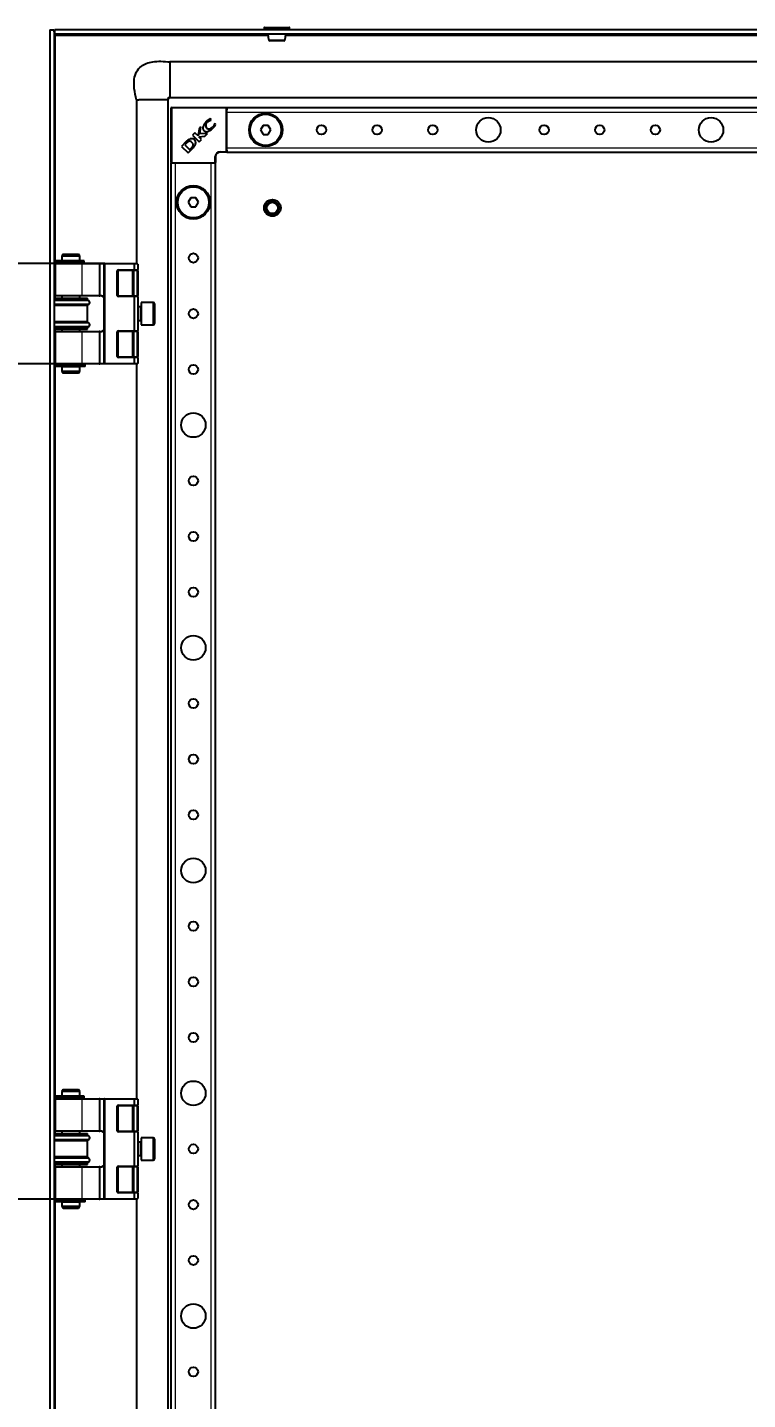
# Model space of a CAD drawing. Header units: millimetres. Extents: x -1284 to 3090, y -1538 to 1219.
# Drawn here: x -929 to -606, y -59 to 557 of the extents above; entities that cross this region are included whole.
import ezdxf

# ---------------------------------------------------------------- set-up
doc = ezdxf.new("R2010")
doc.units = ezdxf.units.MM
doc.layers.add('FORMAT', color=7, linetype='Continuous')
doc.styles.add('SLDTEXTSTYLE0', font='TXT', dxfattribs={"width": 0.75})
doc.dimstyles.new('SLDDIMSTYLE0', dxfattribs={"dimtxt": 20, "dimasz": 10, "dimexe": 0, "dimexo": 0.0625, "dimgap": 5, "dimtad": 2, "dimdec": 1, "dimrnd": 1e-09, "dimzin": 12, "dimdsep": 46, "dimtxsty": 'SLDTEXTSTYLE0', "dimsah": 1, "dimcen": 0.09, "dimadec": 0, "dimazin": 3, "dimtfac": 1, "dimtofl": 0, "dimtmove": 0, "dimatfit": 3, "dimfxl": 0, "dimfrac": 2, "dimtolj": 1, "dimtzin": 12, "dimarcsym": 0})

# ---------------------------------------------------------------- blocks, each defined once
blk = doc.blocks.new('_D_6')
at = {"layer": 'FORMAT'}
for p, q in [((-916.75, 451.28), (-1258.51, 451.28)), ((-1257.51, 451.28), (-1257.51, 31.28)), ((-905.14, 31.28), (-1258.51, 31.28))]:
    blk.add_line(p, q, dxfattribs=at)
for points in [[(-1257.51, 451.28), (-1259.05, 441.28), (-1255.98, 441.28)], [(-1257.51, 31.28), (-1255.98, 41.28), (-1259.05, 41.28)]]:
    blk.add_solid(points, dxfattribs=at)
at = {"layer": 'FORMAT', "insert": (-1283.3, 219.12), "char_height": 20, "attachment_point": 1, "rotation": 90, "style": 'SLDTEXTSTYLE0'}
blk.add_mtext('420', dxfattribs=at)
blk = doc.blocks.new('_D_7')
at = {"layer": 'FORMAT'}
for p, q in [((-894.75, 31.28), (-1258.51, 31.28)), ((-1257.51, -473.72), (-1257.51, 31.28)), ((-894.75, -473.72), (-1258.51, -473.72))]:
    blk.add_line(p, q, dxfattribs=at)
for points in [[(-1257.51, 31.28), (-1259.05, 21.28), (-1255.98, 21.28)], [(-1257.51, -473.72), (-1255.98, -463.72), (-1259.05, -463.72)]]:
    blk.add_solid(points, dxfattribs=at)
at = {"layer": 'FORMAT', "insert": (-1283.3, -243.38), "char_height": 20, "attachment_point": 1, "rotation": 90, "style": 'SLDTEXTSTYLE0'}
blk.add_mtext('505', dxfattribs=at)
blk = doc.blocks.new('_D_10')
at = {"layer": 'FORMAT'}
for p, q in [((-894.75, 451.28), (-1074.44, 451.28)), ((-1073.44, 451.28), (-1073.44, 406.28)), ((-894.75, 406.28), (-1074.44, 406.28)), ((-1073.44, 406.28), (-1073.44, 389.13))]:
    blk.add_line(p, q, dxfattribs=at)
for points in [[(-1073.44, 451.28), (-1074.98, 441.28), (-1071.91, 441.28)], [(-1073.44, 406.28), (-1071.91, 416.28), (-1074.98, 416.28)]]:
    blk.add_solid(points, dxfattribs=at)
at = {"layer": 'FORMAT', "insert": (-1099.23, 389.13), "char_height": 20, "attachment_point": 1, "rotation": 90, "style": 'SLDTEXTSTYLE0'}
blk.add_mtext('45', dxfattribs=at)

msp = doc.modelspace()

# ---------------------------------------------------------------- linework, layer by layer
at = {"color": 7, "linetype": 'Continuous', "lineweight": 25}
for p, q in [((-919.44, 556.28), (-919.44, -998.72)), ((-919.44, 556.28), (-917.44, 556.28)), ((-917.44, 556.28), (-917.44, -998.72)), ((-917.14, 554.28), (-917.14, 556.28)), ((-326.74, 556.28), (-917.14, 556.28)), ((-823.19, 557.03), (-823.19, 556.28)), ((-822.94, 557.28), (-811.94, 557.28)), ((-811.69, 556.28), (-811.69, 557.03)), ((-326.74, 554.28), (-917.14, 554.28)), ((-916.84, 553.68), (-917.04, 554.28)), ((-865.44, 541.78), (-865.44, 526.11)), ((-332.44, 541.78), (-865.44, 541.78)), ((-880.44, 524.78), (-880.44, 451.28)), ((-877.16, 524.78), (-879.46, 524.78)), ((-877.01, 524.78), (-877.16, 524.78)), ((-869.87, 524.78), (-877.01, 524.78)), ((-869.81, 524.78), (-869.87, 524.78)), ((-867.42, 524.78), (-869.81, 524.78)), ((-866.55, 524.78), (-867.42, 524.78)), ((-866.44, 524.78), (-866.44, -967.22)), ((-865.44, 525.78), (-340.56, 525.78)), ((-864.94, 496.58), (-864.94, 520.98)), ((-864.64, 521.28), (-840.24, 521.28)), ((-839.94, 521.28), (-404.94, 521.28)), ((-839.94, 520.98), (-839.94, 521.28)), ((-839.94, 520.98), (-839.94, 520.34)), ((-839.94, 519.28), (-839.94, 520.34)), ((-839.94, 503.28), (-839.94, 519.28)), ((-852.36, 511.82), (-852.85, 508.55)), ((-851.57, 512.61), (-852.36, 511.82)), ((-852.04, 509.52), (-851.57, 512.61)), ((-847, 515.74), (-847.34, 516.43)), ((-847.14, 515.6), (-847, 515.74)), ((-845.19, 514.17), (-845.3, 514.06)), ((-844.94, 513.66), (-845.19, 514.17)), ((-823.59, 513.28), (-824.75, 511.28)), ((-824.75, 511.28), (-823.59, 509.28)), ((-821.28, 513.28), (-823.59, 513.28)), ((-820.13, 511.28), (-821.28, 513.28)), ((-821.28, 509.28), (-820.13, 511.28)), ((-858.3, 505.88), (-860.29, 503.89)), ((-858.05, 505.33), (-858.77, 504.59)), ((-854.24, 509.94), (-855.29, 508.89)), ((-855.29, 508.89), (-852.33, 505.93)), ((-852.85, 508.55), (-854.24, 509.94)), ((-852.51, 508.23), (-849.85, 508.41)), ((-851.27, 506.99), (-852.51, 508.23)), ((-852.33, 505.93), (-851.27, 506.99)), ((-848.57, 509.7), (-852.04, 509.52)), ((-849.85, 508.41), (-848.57, 509.7)), ((-823.59, 509.28), (-821.28, 509.28)), ((-860.29, 503.89), (-857.33, 500.93)), ((-858.77, 504.59), (-856.59, 502.41)), ((-857.33, 500.93), (-855.44, 502.82)), ((-856.59, 502.41), (-855.93, 503.09)), ((-855.44, 502.82), (-855.42, 502.84)), ((-844.94, 499.28), (-844.94, 496.58)), ((-840.24, 501.28), (-842.94, 501.28)), ((-839.94, 502.23), (-839.94, 503.28)), ((-839.94, 502.23), (-839.94, 501.58)), ((-839.94, 501.28), (-839.94, 501.58)), ((-839.94, 501.28), (-404.94, 501.28)), ((-864.94, -938.72), (-864.94, 496.28)), ((-864.64, 496.28), (-864.94, 496.28)), ((-863.99, 496.28), (-864.64, 496.28)), ((-862.94, 496.28), (-863.99, 496.28)), ((-846.94, 496.28), (-862.94, 496.28)), ((-845.89, 496.28), (-846.94, 496.28)), ((-845.24, 496.28), (-845.89, 496.28)), ((-844.94, 496.28), (-845.24, 496.28)), ((-844.94, -938.72), (-844.94, 496.28)), ((-856.09, 480.78), (-857.25, 478.78)), ((-853.78, 480.78), (-856.09, 480.78)), ((-852.63, 478.78), (-853.78, 480.78)), ((-857.25, 478.78), (-856.09, 476.78)), ((-856.09, 476.78), (-853.78, 476.78)), ((-853.78, 476.78), (-852.63, 478.78)), ((-917.09, 452.48), (-917.09, 451.58)), ((-904.1, 452.48), (-917.09, 452.48)), ((-904.1, 451.58), (-917.09, 451.58)), ((-916.94, 451.08), (-916.94, 436.98)), ((-916.74, 451.28), (-905.13, 451.28)), ((-913.36, 455.53), (-913.94, 454.53)), ((-913.94, 454.53), (-913.94, 452.53)), ((-910.47, 454.53), (-913.94, 454.53)), ((-913.94, 452.53), (-910.47, 452.53)), ((-913.94, 451.53), (-913.94, 451.28)), ((-913.94, 451.53), (-910.47, 451.53)), ((-913.44, 452.53), (-913.44, 452.48)), ((-913.44, 451.58), (-913.44, 451.53)), ((-913.36, 455.53), (-910.39, 455.53)), ((-905.94, 454.53), (-910.47, 454.53)), ((-910.47, 452.53), (-905.94, 452.53)), ((-910.47, 451.53), (-905.94, 451.53)), ((-910.39, 455.53), (-906.52, 455.53)), ((-905.94, 454.53), (-906.52, 455.53)), ((-906.44, 452.48), (-906.44, 452.53)), ((-906.44, 451.53), (-906.44, 451.58)), ((-905.94, 452.53), (-905.94, 454.53)), ((-905.94, 451.28), (-905.94, 451.53)), ((-905.13, 451.28), (-897.24, 451.28)), ((-904.02, 452.48), (-904.1, 452.48)), ((-904.02, 451.58), (-904.1, 451.58)), ((-904.02, 451.58), (-904.02, 452.48)), ((-904, 452.48), (-904.02, 452.48)), ((-904, 451.58), (-904.02, 451.58)), ((-904, 451.58), (-904, 452.48)), ((-896.96, 451.28), (-897.24, 451.28)), ((-896.96, 451.28), (-894.74, 451.28)), ((-894.94, 406.48), (-894.94, 451.08)), ((-894.74, 451.28), (-881.52, 451.28)), ((-881.52, 451.28), (-880.14, 451.28)), ((-881.44, 448.58), (-881.44, 451.08)), ((-879.94, 451.08), (-879.94, 448.58)), ((-888.94, 447.98), (-888.94, 436.88)), ((-881.56, 448.28), (-888.64, 448.28)), ((-881.94, 447.98), (-881.94, 436.88)), ((-880.24, 448.28), (-881.56, 448.28)), ((-879.94, 447.98), (-879.94, 448.58)), ((-879.94, 447.98), (-879.94, 436.88)), ((-917.44, 435.78), (-902.44, 435.78)), ((-902.44, 435.18), (-917.44, 435.18)), ((-902.44, 432.38), (-917.44, 432.38)), ((-905.13, 436.78), (-916.74, 436.78)), ((-913.94, 436.78), (-913.94, 435.78)), ((-905.94, 435.78), (-905.94, 436.78)), ((-897.24, 436.78), (-905.13, 436.78)), ((-902.44, 435.18), (-902.44, 435.78)), ((-901.74, 434.5), (-902.44, 435.18)), ((-902.44, 432.38), (-901.74, 433.07)), ((-902.44, 425.18), (-902.44, 432.38)), ((-897.24, 436.78), (-896.96, 436.78)), ((-896.44, 436.78), (-896.96, 436.78)), ((-888.64, 436.58), (-881.56, 436.58)), ((-881.56, 436.58), (-880.24, 436.58)), ((-881.44, 421.28), (-881.44, 436.28)), ((-879.94, 436.28), (-879.94, 436.88)), ((-879.94, 436.28), (-879.94, 421.28)), ((-878.69, 431.78), (-879.94, 431.78)), ((-873.04, 433.78), (-878.44, 433.78)), ((-878.44, 433.78), (-878.44, 423.78)), ((-872.44, 433.18), (-872.44, 424.38)), ((-902.44, 425.18), (-917.44, 425.18)), ((-901.74, 424.5), (-902.44, 425.18)), ((-879.94, 425.78), (-878.69, 425.78)), ((-902.44, 422.38), (-917.44, 422.38)), ((-917.44, 421.78), (-902.44, 421.78)), ((-916.94, 420.58), (-916.94, 406.48)), ((-916.74, 420.78), (-905.13, 420.78)), ((-913.94, 421.78), (-913.94, 420.78)), ((-905.94, 420.78), (-905.94, 421.78)), ((-905.13, 420.78), (-897.24, 420.78)), ((-902.44, 422.38), (-901.74, 423.07)), ((-902.44, 421.78), (-902.44, 422.38)), ((-896.96, 420.78), (-897.24, 420.78)), ((-896.96, 420.78), (-896.44, 420.78)), ((-888.94, 420.68), (-888.94, 409.58)), ((-881.56, 420.98), (-888.64, 420.98)), ((-881.94, 420.68), (-881.94, 409.58)), ((-880.24, 420.98), (-881.56, 420.98)), ((-879.94, 420.68), (-879.94, 421.28)), ((-879.94, 420.68), (-879.94, 409.58)), ((-878.44, 423.78), (-873.04, 423.78)), ((-888.64, 409.28), (-881.56, 409.28)), ((-881.56, 409.28), (-880.24, 409.28)), ((-881.44, 406.48), (-881.44, 408.98)), ((-879.94, 408.98), (-879.94, 409.58)), ((-879.94, 408.98), (-879.94, 406.48)), ((-917.09, 405.98), (-917.09, 405.08)), ((-903.62, 405.98), (-917.09, 405.98)), ((-903.62, 405.08), (-917.09, 405.08)), ((-905.13, 406.28), (-916.74, 406.28)), ((-913.94, 406.28), (-913.94, 406.03)), ((-913.94, 406.03), (-910.47, 406.03)), ((-913.94, 405.03), (-913.94, 403.03)), ((-913.94, 405.03), (-910.47, 405.03)), ((-913.94, 403.03), (-913.36, 402.03)), ((-913.94, 403.03), (-905.94, 403.03)), ((-913.44, 406.03), (-913.44, 405.98)), ((-913.44, 405.08), (-913.44, 405.03)), ((-906.52, 402.03), (-913.36, 402.03)), ((-910.47, 406.03), (-905.94, 406.03)), ((-910.47, 405.03), (-905.94, 405.03)), ((-906.52, 402.03), (-905.94, 403.03)), ((-906.44, 405.98), (-906.44, 406.03)), ((-906.44, 405.03), (-906.44, 405.08)), ((-905.94, 406.03), (-905.94, 406.28)), ((-905.94, 403.03), (-905.94, 405.03)), ((-897.24, 406.28), (-905.13, 406.28)), ((-903.57, 405.98), (-903.62, 405.98)), ((-903.57, 405.08), (-903.62, 405.08)), ((-903.57, 405.08), (-903.57, 405.98)), ((-897.24, 406.28), (-896.96, 406.28)), ((-894.74, 406.28), (-896.96, 406.28)), ((-881.52, 406.28), (-894.74, 406.28)), ((-880.14, 406.28), (-881.52, 406.28)), ((-880.44, 406.28), (-880.44, 76.28)), ((-913.36, 80.53), (-913.94, 79.53)), ((-913.36, 80.53), (-910.39, 80.53)), ((-910.39, 80.53), (-906.52, 80.53)), ((-905.94, 79.53), (-906.52, 80.53)), ((-917.09, 77.48), (-917.09, 76.58)), ((-904.1, 77.48), (-917.09, 77.48)), ((-904.1, 76.58), (-917.09, 76.58)), ((-916.94, 76.08), (-916.94, 61.98)), ((-916.74, 76.28), (-905.13, 76.28)), ((-913.94, 79.53), (-913.94, 77.53)), ((-910.47, 79.53), (-913.94, 79.53)), ((-913.94, 77.53), (-910.47, 77.53)), ((-913.94, 76.53), (-913.94, 76.28)), ((-913.94, 76.53), (-910.47, 76.53)), ((-913.44, 77.53), (-913.44, 77.48)), ((-913.44, 76.58), (-913.44, 76.53)), ((-905.94, 79.53), (-910.47, 79.53)), ((-910.47, 77.53), (-905.94, 77.53)), ((-910.47, 76.53), (-905.94, 76.53)), ((-906.44, 77.48), (-906.44, 77.53)), ((-906.44, 76.53), (-906.44, 76.58)), ((-905.94, 77.53), (-905.94, 79.53)), ((-905.94, 76.28), (-905.94, 76.53)), ((-905.13, 76.28), (-897.24, 76.28)), ((-904.02, 77.48), (-904.1, 77.48)), ((-904.02, 76.58), (-904.1, 76.58)), ((-904.02, 76.58), (-904.02, 77.48)), ((-904, 77.48), (-904.02, 77.48)), ((-904, 76.58), (-904.02, 76.58)), ((-904, 76.58), (-904, 77.48)), ((-896.96, 76.28), (-897.24, 76.28)), ((-896.96, 76.28), (-894.74, 76.28)), ((-894.94, 31.48), (-894.94, 76.08)), ((-894.74, 76.28), (-881.52, 76.28)), ((-881.52, 76.28), (-880.14, 76.28)), ((-881.44, 73.58), (-881.44, 76.08)), ((-879.94, 76.08), (-879.94, 73.58)), ((-888.94, 72.98), (-888.94, 61.88)), ((-881.56, 73.28), (-888.64, 73.28)), ((-881.94, 72.98), (-881.94, 61.88)), ((-880.24, 73.28), (-881.56, 73.28)), ((-879.94, 72.98), (-879.94, 73.58)), ((-879.94, 72.98), (-879.94, 61.88)), ((-905.13, 61.78), (-916.74, 61.78)), ((-913.94, 61.78), (-913.94, 60.78)), ((-905.94, 60.78), (-905.94, 61.78)), ((-897.24, 61.78), (-905.13, 61.78)), ((-897.24, 61.78), (-896.96, 61.78)), ((-896.44, 61.78), (-896.96, 61.78)), ((-879.94, 61.28), (-879.94, 61.88)), ((-917.44, 60.78), (-902.44, 60.78)), ((-902.44, 60.18), (-917.44, 60.18)), ((-902.44, 57.38), (-917.44, 57.38)), ((-902.44, 60.18), (-902.44, 60.78)), ((-901.74, 59.5), (-902.44, 60.18)), ((-902.44, 57.38), (-901.74, 58.07)), ((-902.44, 50.18), (-902.44, 57.38)), ((-888.64, 61.58), (-881.56, 61.58)), ((-881.56, 61.58), (-880.24, 61.58)), ((-881.44, 46.28), (-881.44, 61.28)), ((-879.94, 61.28), (-879.94, 46.28)), ((-878.69, 56.78), (-879.94, 56.78)), ((-873.04, 58.78), (-878.44, 58.78)), ((-878.44, 58.78), (-878.44, 48.78)), ((-872.44, 58.18), (-872.44, 49.38)), ((-902.44, 50.18), (-917.44, 50.18)), ((-901.74, 49.5), (-902.44, 50.18)), ((-879.94, 50.78), (-878.69, 50.78)), ((-902.44, 47.38), (-917.44, 47.38)), ((-917.44, 46.78), (-902.44, 46.78)), ((-916.94, 45.58), (-916.94, 31.48)), ((-916.74, 45.78), (-905.13, 45.78)), ((-913.94, 46.78), (-913.94, 45.78)), ((-905.94, 45.78), (-905.94, 46.78)), ((-905.13, 45.78), (-897.24, 45.78)), ((-902.44, 47.38), (-901.74, 48.07)), ((-902.44, 46.78), (-902.44, 47.38)), ((-896.96, 45.78), (-897.24, 45.78)), ((-896.96, 45.78), (-896.44, 45.78)), ((-888.94, 45.68), (-888.94, 34.58)), ((-881.56, 45.98), (-888.64, 45.98)), ((-881.94, 45.68), (-881.94, 34.58)), ((-880.24, 45.98), (-881.56, 45.98)), ((-879.94, 45.68), (-879.94, 46.28)), ((-879.94, 45.68), (-879.94, 34.58)), ((-878.44, 48.78), (-873.04, 48.78)), ((-917.09, 30.98), (-917.09, 30.08)), ((-903.62, 30.98), (-917.09, 30.98)), ((-905.13, 31.28), (-916.74, 31.28)), ((-913.94, 31.28), (-913.94, 31.03)), ((-913.94, 31.03), (-910.47, 31.03)), ((-913.44, 31.03), (-913.44, 30.98)), ((-910.47, 31.03), (-905.94, 31.03)), ((-906.44, 30.98), (-906.44, 31.03)), ((-905.94, 31.03), (-905.94, 31.28)), ((-897.24, 31.28), (-905.13, 31.28)), ((-903.57, 30.98), (-903.62, 30.98)), ((-903.57, 30.08), (-903.57, 30.98)), ((-897.24, 31.28), (-896.96, 31.28)), ((-894.74, 31.28), (-896.96, 31.28)), ((-881.52, 31.28), (-894.74, 31.28)), ((-888.64, 34.28), (-881.56, 34.28)), ((-881.56, 34.28), (-880.24, 34.28)), ((-880.14, 31.28), (-881.52, 31.28)), ((-881.44, 31.48), (-881.44, 33.98)), ((-880.44, 31.28), (-880.44, -473.72)), ((-879.94, 33.98), (-879.94, 34.58)), ((-879.94, 33.98), (-879.94, 31.48)), ((-903.62, 30.08), (-917.09, 30.08)), ((-913.94, 30.03), (-913.94, 28.03)), ((-913.94, 30.03), (-910.47, 30.03)), ((-913.94, 28.03), (-913.36, 27.03)), ((-913.94, 28.03), (-905.94, 28.03)), ((-913.44, 30.08), (-913.44, 30.03)), ((-906.52, 27.03), (-913.36, 27.03)), ((-910.47, 30.03), (-905.94, 30.03)), ((-906.52, 27.03), (-905.94, 28.03)), ((-906.44, 30.03), (-906.44, 30.08)), ((-905.94, 28.03), (-905.94, 30.03)), ((-903.57, 30.08), (-903.62, 30.08))]:
    msp.add_line(p, q, dxfattribs=at)
at = {"color": 8, "linetype": 'Continuous', "lineweight": 18}
for p, q in [((-811.69, 557.03), (-823.19, 557.03)), ((-916.84, 452.48), (-916.84, 553.68)), ((-916.84, 553.68), (-821.41, 553.68)), ((-813.47, 553.68), (-430.41, 553.68)), ((-864.64, 520.98), (-864.94, 520.98)), ((-864.64, 520.98), (-864.64, 521.28)), ((-864.64, 520.98), (-864.64, 496.58)), ((-840.24, 520.98), (-864.64, 520.98)), ((-840.24, 521.28), (-840.24, 520.98)), ((-840.24, 501.58), (-840.24, 520.98)), ((-839.94, 520.98), (-840.24, 520.98)), ((-839.94, 519.28), (-404.94, 519.28)), ((-845.24, 496.58), (-845.24, 499.28)), ((-844.94, 499.28), (-845.24, 499.28)), ((-842.94, 501.58), (-840.24, 501.58)), ((-842.94, 501.28), (-842.94, 501.58)), ((-840.24, 501.58), (-840.24, 501.28)), ((-839.94, 501.58), (-840.24, 501.58)), ((-839.94, 503.28), (-404.94, 503.28)), ((-864.64, 496.58), (-864.94, 496.58)), ((-864.64, 496.58), (-845.24, 496.58)), ((-864.64, 496.58), (-864.64, 496.28)), ((-862.94, -938.72), (-862.94, 496.28)), ((-846.94, -938.72), (-846.94, 496.28)), ((-845.24, 496.58), (-845.24, 496.28)), ((-844.94, 496.58), (-845.24, 496.58)), ((-904.99, 451.08), (-916.94, 451.08)), ((-916.84, 451.26), (-916.84, 451.58)), ((-904.99, 451.08), (-904.99, 436.98)), ((-897.1, 451.08), (-904.99, 451.08)), ((-904.1, 451.58), (-904.1, 452.48)), ((-897.1, 436.98), (-897.1, 451.08)), ((-896.96, 451.08), (-897.1, 451.08)), ((-896.96, 451.08), (-896.96, 451.28)), ((-896.96, 451.08), (-896.96, 436.98)), ((-894.94, 451.08), (-896.96, 451.08)), ((-894.94, 451.08), (-894.74, 451.08)), ((-894.74, 451.28), (-894.74, 451.08)), ((-894.74, 451.08), (-894.74, 406.48)), ((-881.44, 451.08), (-894.74, 451.08)), ((-879.94, 451.08), (-881.44, 451.08)), ((-889.24, 436.88), (-889.24, 447.98)), ((-889.24, 447.98), (-888.94, 447.98)), ((-888.94, 447.98), (-888.64, 447.98)), ((-888.64, 448.58), (-881.44, 448.58)), ((-888.64, 448.58), (-888.64, 448.28)), ((-888.64, 448.28), (-888.64, 447.98)), ((-882.24, 447.98), (-888.64, 447.98)), ((-888.64, 447.98), (-888.64, 436.88)), ((-882.24, 448.28), (-882.24, 447.98)), ((-882.24, 447.98), (-881.94, 447.98)), ((-882.24, 436.88), (-882.24, 447.98)), ((-881.94, 447.98), (-881.64, 447.98)), ((-881.64, 448.28), (-881.64, 447.98)), ((-880.24, 447.98), (-881.64, 447.98)), ((-881.64, 447.98), (-881.64, 436.88)), ((-881.44, 448.58), (-879.94, 448.58)), ((-880.24, 448.28), (-880.24, 447.98)), ((-879.94, 447.98), (-880.24, 447.98)), ((-880.24, 436.88), (-880.24, 447.98)), ((-901.74, 434.5), (-917.44, 434.5)), ((-901.74, 433.07), (-917.44, 433.07)), ((-916.94, 436.98), (-904.99, 436.98)), ((-916.84, 435.78), (-916.84, 436.81)), ((-904.99, 436.98), (-897.1, 436.98)), ((-896.96, 436.98), (-897.1, 436.98)), ((-896.96, 436.78), (-896.96, 436.98)), ((-896.96, 436.98), (-896.44, 436.98)), ((-896.44, 436.78), (-896.44, 436.98)), ((-888.94, 436.88), (-889.24, 436.88)), ((-888.64, 436.88), (-888.94, 436.88)), ((-888.64, 436.88), (-882.24, 436.88)), ((-888.64, 436.88), (-888.64, 436.58)), ((-888.64, 436.58), (-888.64, 436.28)), ((-881.44, 436.28), (-888.64, 436.28)), ((-882.24, 436.88), (-882.24, 436.58)), ((-881.94, 436.88), (-882.24, 436.88)), ((-881.64, 436.88), (-881.94, 436.88)), ((-881.64, 436.88), (-880.24, 436.88)), ((-881.64, 436.88), (-881.64, 436.58)), ((-879.94, 436.28), (-881.44, 436.28)), ((-880.24, 436.88), (-880.24, 436.58)), ((-880.24, 436.88), (-879.94, 436.88)), ((-878.69, 428.78), (-878.69, 431.78)), ((-873.04, 423.78), (-873.04, 433.78)), ((-878.69, 425.78), (-878.69, 428.78)), ((-901.74, 424.5), (-917.44, 424.5)), ((-901.74, 423.07), (-917.44, 423.07)), ((-904.99, 420.58), (-916.94, 420.58)), ((-916.84, 420.76), (-916.84, 421.78)), ((-904.99, 420.58), (-904.99, 406.48)), ((-897.1, 420.58), (-904.99, 420.58)), ((-897.1, 406.48), (-897.1, 420.58)), ((-897.1, 420.58), (-896.96, 420.58)), ((-896.96, 420.58), (-896.96, 420.78)), ((-896.96, 420.58), (-896.96, 406.48)), ((-896.44, 420.58), (-896.96, 420.58)), ((-896.44, 420.58), (-896.44, 420.78)), ((-889.24, 409.58), (-889.24, 420.68)), ((-889.24, 420.68), (-888.94, 420.68)), ((-888.94, 420.68), (-888.64, 420.68)), ((-888.64, 421.28), (-881.44, 421.28)), ((-888.64, 420.98), (-888.64, 421.28)), ((-888.64, 420.98), (-888.64, 420.68)), ((-882.24, 420.68), (-888.64, 420.68)), ((-888.64, 420.68), (-888.64, 409.58)), ((-882.24, 420.98), (-882.24, 420.68)), ((-882.24, 420.68), (-881.94, 420.68)), ((-882.24, 409.58), (-882.24, 420.68)), ((-881.94, 420.68), (-881.64, 420.68)), ((-881.64, 420.68), (-881.64, 420.98)), ((-880.24, 420.68), (-881.64, 420.68)), ((-881.64, 420.68), (-881.64, 409.58)), ((-881.44, 421.28), (-879.94, 421.28)), ((-880.24, 420.68), (-880.24, 420.98)), ((-880.24, 420.68), (-879.94, 420.68)), ((-880.24, 409.58), (-880.24, 420.68)), ((-889.24, 409.58), (-888.94, 409.58)), ((-888.94, 409.58), (-888.64, 409.58)), ((-888.64, 409.58), (-882.24, 409.58)), ((-888.64, 409.58), (-888.64, 409.28)), ((-888.64, 408.98), (-888.64, 409.28)), ((-881.44, 408.98), (-888.64, 408.98)), ((-882.24, 409.58), (-882.24, 409.28)), ((-882.24, 409.58), (-881.94, 409.58)), ((-881.94, 409.58), (-881.64, 409.58)), ((-881.64, 409.28), (-881.64, 409.58)), ((-881.64, 409.58), (-880.24, 409.58)), ((-879.94, 408.98), (-881.44, 408.98)), ((-880.24, 409.28), (-880.24, 409.58)), ((-880.24, 409.58), (-879.94, 409.58)), ((-916.94, 406.48), (-904.99, 406.48)), ((-916.84, 405.98), (-916.84, 406.31)), ((-916.84, 77.48), (-916.84, 405.08)), ((-904.99, 406.48), (-897.1, 406.48)), ((-903.62, 405.08), (-903.62, 405.98)), ((-897.1, 406.48), (-896.96, 406.48)), ((-896.96, 406.28), (-896.96, 406.48)), ((-896.96, 406.48), (-894.94, 406.48)), ((-894.74, 406.48), (-894.94, 406.48)), ((-894.74, 406.48), (-881.44, 406.48)), ((-894.74, 406.48), (-894.74, 406.28)), ((-881.44, 406.48), (-879.94, 406.48)), ((-904.99, 76.08), (-916.94, 76.08)), ((-916.84, 76.26), (-916.84, 76.58)), ((-904.99, 76.08), (-904.99, 61.98)), ((-897.1, 76.08), (-904.99, 76.08)), ((-904.1, 76.58), (-904.1, 77.48)), ((-897.1, 61.98), (-897.1, 76.08)), ((-896.96, 76.08), (-897.1, 76.08)), ((-896.96, 76.08), (-896.96, 76.28)), ((-896.96, 76.08), (-896.96, 61.98)), ((-894.94, 76.08), (-896.96, 76.08)), ((-894.94, 76.08), (-894.74, 76.08)), ((-894.74, 76.28), (-894.74, 76.08)), ((-894.74, 76.08), (-894.74, 31.48)), ((-881.44, 76.08), (-894.74, 76.08)), ((-879.94, 76.08), (-881.44, 76.08)), ((-889.24, 61.88), (-889.24, 72.98)), ((-889.24, 72.98), (-888.94, 72.98)), ((-888.94, 72.98), (-888.64, 72.98)), ((-888.64, 73.58), (-881.44, 73.58)), ((-888.64, 73.58), (-888.64, 73.28)), ((-888.64, 73.28), (-888.64, 72.98)), ((-882.24, 72.98), (-888.64, 72.98)), ((-888.64, 72.98), (-888.64, 61.88)), ((-882.24, 73.28), (-882.24, 72.98)), ((-882.24, 72.98), (-881.94, 72.98)), ((-882.24, 61.88), (-882.24, 72.98)), ((-881.94, 72.98), (-881.64, 72.98)), ((-881.64, 73.28), (-881.64, 72.98)), ((-880.24, 72.98), (-881.64, 72.98)), ((-881.64, 72.98), (-881.64, 61.88)), ((-881.44, 73.58), (-879.94, 73.58)), ((-880.24, 73.28), (-880.24, 72.98)), ((-879.94, 72.98), (-880.24, 72.98)), ((-880.24, 61.88), (-880.24, 72.98)), ((-916.94, 61.98), (-904.99, 61.98)), ((-916.84, 60.78), (-916.84, 61.81)), ((-904.99, 61.98), (-897.1, 61.98)), ((-896.96, 61.98), (-897.1, 61.98)), ((-896.96, 61.78), (-896.96, 61.98)), ((-896.96, 61.98), (-896.44, 61.98)), ((-896.44, 61.78), (-896.44, 61.98)), ((-888.94, 61.88), (-889.24, 61.88)), ((-888.64, 61.88), (-888.94, 61.88)), ((-888.64, 61.88), (-882.24, 61.88)), ((-888.64, 61.88), (-888.64, 61.58)), ((-882.24, 61.88), (-882.24, 61.58)), ((-881.94, 61.88), (-882.24, 61.88)), ((-881.64, 61.88), (-881.94, 61.88)), ((-881.64, 61.88), (-880.24, 61.88)), ((-881.64, 61.88), (-881.64, 61.58)), ((-880.24, 61.88), (-880.24, 61.58)), ((-880.24, 61.88), (-879.94, 61.88)), ((-901.74, 59.5), (-917.44, 59.5)), ((-901.74, 58.07), (-917.44, 58.07)), ((-888.64, 61.58), (-888.64, 61.28)), ((-881.44, 61.28), (-888.64, 61.28)), ((-879.94, 61.28), (-881.44, 61.28)), ((-878.69, 53.78), (-878.69, 56.78)), ((-873.04, 48.78), (-873.04, 58.78)), ((-901.74, 49.5), (-917.44, 49.5)), ((-878.69, 50.78), (-878.69, 53.78)), ((-901.74, 48.07), (-917.44, 48.07)), ((-904.99, 45.58), (-916.94, 45.58)), ((-916.84, 45.76), (-916.84, 46.78)), ((-904.99, 45.58), (-904.99, 31.48)), ((-897.1, 45.58), (-904.99, 45.58)), ((-897.1, 31.48), (-897.1, 45.58)), ((-897.1, 45.58), (-896.96, 45.58)), ((-896.96, 45.58), (-896.96, 45.78)), ((-896.96, 45.58), (-896.96, 31.48)), ((-896.44, 45.58), (-896.96, 45.58)), ((-896.44, 45.58), (-896.44, 45.78)), ((-889.24, 34.58), (-889.24, 45.68)), ((-889.24, 45.68), (-888.94, 45.68)), ((-888.94, 45.68), (-888.64, 45.68)), ((-888.64, 46.28), (-881.44, 46.28)), ((-888.64, 45.98), (-888.64, 46.28)), ((-888.64, 45.98), (-888.64, 45.68)), ((-882.24, 45.68), (-888.64, 45.68)), ((-888.64, 45.68), (-888.64, 34.58)), ((-882.24, 45.98), (-882.24, 45.68)), ((-882.24, 45.68), (-881.94, 45.68)), ((-882.24, 34.58), (-882.24, 45.68)), ((-881.94, 45.68), (-881.64, 45.68)), ((-881.64, 45.68), (-881.64, 45.98)), ((-880.24, 45.68), (-881.64, 45.68)), ((-881.64, 45.68), (-881.64, 34.58)), ((-881.44, 46.28), (-879.94, 46.28)), ((-880.24, 45.68), (-880.24, 45.98)), ((-880.24, 45.68), (-879.94, 45.68)), ((-880.24, 34.58), (-880.24, 45.68)), ((-916.94, 31.48), (-904.99, 31.48)), ((-916.84, 30.98), (-916.84, 31.31)), ((-904.99, 31.48), (-897.1, 31.48)), ((-903.62, 30.08), (-903.62, 30.98)), ((-897.1, 31.48), (-896.96, 31.48)), ((-896.96, 31.28), (-896.96, 31.48)), ((-896.96, 31.48), (-894.94, 31.48)), ((-894.74, 31.48), (-894.94, 31.48)), ((-894.74, 31.48), (-881.44, 31.48)), ((-894.74, 31.48), (-894.74, 31.28)), ((-889.24, 34.58), (-888.94, 34.58)), ((-888.94, 34.58), (-888.64, 34.58)), ((-888.64, 34.58), (-882.24, 34.58)), ((-888.64, 34.58), (-888.64, 34.28)), ((-888.64, 33.98), (-888.64, 34.28)), ((-881.44, 33.98), (-888.64, 33.98)), ((-882.24, 34.58), (-882.24, 34.28)), ((-882.24, 34.58), (-881.94, 34.58)), ((-881.94, 34.58), (-881.64, 34.58)), ((-881.64, 34.28), (-881.64, 34.58)), ((-881.64, 34.58), (-880.24, 34.58)), ((-879.94, 33.98), (-881.44, 33.98)), ((-881.44, 31.48), (-879.94, 31.48)), ((-880.24, 34.28), (-880.24, 34.58)), ((-880.24, 34.58), (-879.94, 34.58)), ((-916.84, -472.52), (-916.84, 30.08))]:
    msp.add_line(p, q, dxfattribs=at)
at = {"color": 7, "linetype": 'Continuous', "lineweight": 25}
for centre, radius in [((-822.44, 511.28), 7.5), ((-822.44, 511.28), 7), ((-797.44, 511.28), 2.1), ((-772.44, 511.28), 2.1), ((-747.44, 511.28), 2.1), ((-722.44, 511.28), 5.5), ((-697.44, 511.28), 2.1), ((-672.44, 511.28), 2.1), ((-647.44, 511.28), 2.1), ((-622.44, 511.28), 5.5), ((-854.94, 478.78), 7.5), ((-854.94, 478.78), 7), ((-819.44, 476.28), 3.75), ((-819.44, 476.28), 3), ((-819.44, 476.28), 2.5), ((-854.94, 453.78), 2.1), ((-854.94, 428.78), 2.1), ((-854.94, 403.78), 2.1), ((-854.94, 378.78), 5.5), ((-854.94, 353.78), 2.1), ((-854.94, 328.78), 2.1), ((-854.94, 303.78), 2.1), ((-854.94, 278.78), 5.5), ((-854.94, 253.78), 2.1), ((-854.94, 228.78), 2.1), ((-854.94, 203.78), 2.1), ((-854.94, 178.78), 5.5), ((-854.94, 153.78), 2.1), ((-854.94, 128.78), 2.1), ((-854.94, 103.78), 2.1), ((-854.94, 78.78), 5.5), ((-854.94, 53.78), 2.1), ((-854.94, 28.78), 2.1), ((-854.94, 3.78), 2.1), ((-854.94, -21.22), 5.5), ((-854.94, -46.22), 2.1)]:
    msp.add_circle(centre, radius, dxfattribs=at)
for centre, radius, start, end in [((-822.94, 557.03), 0.25, 90, 180), ((-811.94, 557.03), 0.25, 0, 90), ((-820.55, 551.78), 0.5, 195.31604, 270.02276), ((-814.33, 551.78), 0.5, 269.99815, 345.40011), ((-864.64, 520.98), 0.3, 90, 180), ((-840.24, 520.98), 0.3, 0, 90), ((-847.43, 513.29), 1.97, 128.45405, 215.887), ((-847.87, 513.69), 1.94, 233.30966, 322.34638), ((-854.64, 502.67), 4.87, 110.34448, 138.77765), ((-853.87, 500.86), 6.12, 126.98881, 133.07444), ((-842.94, 499.28), 2, 90, 180), ((-840.24, 501.58), 0.3, 270, 360), ((-864.64, 496.58), 0.3, 180, 270), ((-845.24, 496.58), 0.3, 270, 0), ((-916.74, 451.08), 0.2, 90, 180), ((-894.74, 451.08), 0.2, 90, 180), ((-880.14, 451.08), 0.2, 0, 90), ((-888.64, 447.98), 0.3, 90, 180), ((-881.64, 447.98), 0.3, 90, 180), ((-880.24, 448.58), 0.3, 270, 0), ((-916.74, 436.98), 0.2, 180, 270), ((-902.44, 433.78), 1, 314.427, 45.573), ((-896.44, 435.28), 1.5, 0, 90), ((-888.64, 436.88), 0.3, 180, 270), ((-881.64, 436.88), 0.3, 180, 270), ((-880.24, 436.28), 0.3, 0, 90), ((-878.69, 432.03), 0.25, 270, 360), ((-873.04, 433.18), 0.6, 360, 90), ((-878.69, 425.53), 0.25, 0, 90), ((-916.74, 420.58), 0.2, 90, 180), ((-902.44, 423.78), 1, 314.427, 45.573), ((-896.44, 422.28), 1.5, 270, 0), ((-888.64, 420.68), 0.3, 90, 180), ((-881.64, 420.68), 0.3, 90, 180), ((-880.24, 421.28), 0.3, 270, 0), ((-873.04, 424.38), 0.6, 270, 0), ((-888.64, 409.58), 0.3, 180, 270), ((-881.64, 409.58), 0.3, 180, 270), ((-880.24, 408.98), 0.3, 0, 90), ((-916.74, 406.48), 0.2, 180, 270), ((-894.74, 406.48), 0.2, 180, 270), ((-880.14, 406.48), 0.2, 270, 0), ((-916.74, 76.08), 0.2, 90, 180), ((-894.74, 76.08), 0.2, 90, 180), ((-880.14, 76.08), 0.2, 0, 90), ((-888.64, 72.98), 0.3, 90, 180), ((-881.64, 72.98), 0.3, 90, 180), ((-880.24, 73.58), 0.3, 270, 0), ((-916.74, 61.98), 0.2, 180, 270), ((-896.44, 60.28), 1.5, 0, 90), ((-888.64, 61.88), 0.3, 180, 270), ((-881.64, 61.88), 0.3, 180, 270), ((-902.44, 58.78), 1, 314.427, 45.573), ((-880.24, 61.28), 0.3, 0, 90), ((-878.69, 57.03), 0.25, 270, 360), ((-873.04, 58.18), 0.6, 360, 90), ((-902.44, 48.78), 1, 314.427, 45.573), ((-878.69, 50.53), 0.25, 0, 90), ((-873.04, 49.38), 0.6, 270, 0), ((-916.74, 45.58), 0.2, 90, 180), ((-896.44, 47.28), 1.5, 270, 0), ((-888.64, 45.68), 0.3, 90, 180), ((-881.64, 45.68), 0.3, 90, 180), ((-880.24, 46.28), 0.3, 270, 0), ((-916.74, 31.48), 0.2, 180, 270), ((-894.74, 31.48), 0.2, 180, 270), ((-888.64, 34.58), 0.3, 180, 270), ((-881.64, 34.58), 0.3, 180, 270), ((-880.24, 33.98), 0.3, 0, 90), ((-880.14, 31.48), 0.2, 270, 0)]:
    msp.add_arc(centre, radius, start, end, dxfattribs=at)
at = {"color": 8, "linetype": 'Continuous', "lineweight": 18}
for centre, radius, start, end in [((-842.94, 499.28), 2.3, 90, 180), ((-905.17, 451.11), 0.179, 351.95053, 78.57825), ((-897.28, 451.11), 0.179, 351.95053, 78.57825), ((-888.64, 447.98), 0.6, 90, 180), ((-905.17, 436.96), 0.179, 281.42175, 8.04947), ((-897.28, 436.96), 0.179, 281.42175, 8.04947), ((-896.44, 435.28), 1.7, 28.07249, 90), ((-888.64, 436.88), 0.6, 180, 270), ((-905.17, 420.61), 0.179, 351.95053, 78.57825), ((-897.28, 420.61), 0.179, 351.95053, 78.57825), ((-896.44, 422.28), 1.7, 270, 331.92751), ((-888.64, 420.68), 0.6, 90, 180), ((-888.64, 409.58), 0.6, 180, 270), ((-905.17, 406.46), 0.179, 281.42175, 8.04947), ((-897.28, 406.46), 0.179, 281.42175, 8.04947), ((-905.17, 76.11), 0.179, 351.95053, 78.57825), ((-897.28, 76.11), 0.179, 351.95053, 78.57825), ((-888.64, 72.98), 0.6, 90, 180), ((-905.17, 61.96), 0.179, 281.42175, 8.04947), ((-897.28, 61.96), 0.179, 281.42175, 8.04947), ((-896.44, 60.28), 1.7, 28.07249, 90), ((-888.64, 61.88), 0.6, 180, 270), ((-905.17, 45.61), 0.179, 351.95053, 78.57825), ((-897.28, 45.61), 0.179, 351.95053, 78.57825), ((-896.44, 47.28), 1.7, 270, 331.92751), ((-888.64, 45.68), 0.6, 90, 180), ((-905.17, 31.46), 0.179, 281.42175, 8.04947), ((-897.28, 31.46), 0.179, 281.42175, 8.04947), ((-888.64, 34.58), 0.6, 180, 270)]:
    msp.add_arc(centre, radius, start, end, dxfattribs=at)
at = {"color": 7, "linetype": 'Continuous', "lineweight": 25}
for centre, major_axis, start_param, end_param in [((-881.52, 451.08), (0, 0.2), 4.712389, 6.283185), ((-881.56, 448.58), (0, 0.3), 3.141593, 4.712389), ((-881.56, 436.28), (0, 0.3), 4.712389, 6.283185), ((-881.56, 421.28), (0, 0.3), 3.141593, 4.712389), ((-881.56, 408.98), (0, 0.3), 4.712389, 6.283185), ((-881.52, 406.48), (0, 0.2), 3.141593, 4.712389), ((-881.52, 76.08), (0, 0.2), 4.712389, 6.283185), ((-881.56, 73.58), (0, 0.3), 3.141593, 4.712389), ((-881.56, 61.28), (0, 0.3), 4.712389, 6.283185), ((-881.56, 46.28), (0, 0.3), 3.141593, 4.712389), ((-881.56, 33.98), (0, 0.3), 4.712389, 6.283185), ((-881.52, 31.48), (0, 0.2), 3.141593, 4.712389)]:
    msp.add_ellipse(centre, major_axis=major_axis, ratio=0.414214, start_param=start_param, end_param=end_param, dxfattribs=at)
for points, knots in [([(-917.14, 554.58), (-917.17, 554.66), (-917.28, 554.98), (-917.4, 555.55), (-917.43, 556.04), (-917.44, 556.28)], [0, 0, 0, 0, 0.141742, 0.566203, 1, 1, 1, 1]), ([(-821.46, 554.28), (-821.46, 554.15), (-821.44, 553.24), (-821.22, 552.37), (-821.03, 551.63)], [0, 0, 0, 0, 0.14185, 1, 1, 1, 1]), ([(-819.14, 551.28), (-819.33, 551.28), (-819.8, 551.28), (-820.35, 551.28), (-820.48, 551.28), (-820.54, 551.28)], [0, 0, 0, 0, 0.2565532, 0.6279811, 1, 1, 1, 1]), ([(-814.33, 551.28), (-814.37, 551.28), (-814.45, 551.28), (-815.01, 551.28), (-815.82, 551.28), (-816.81, 551.28), (-817.87, 551.28), (-818.66, 551.28), (-819.05, 551.28), (-819.14, 551.28)], [0, 0, 0, 0, 0.158514, 0.317278, 0.475863, 0.634247, 0.792477, 0.950708, 1, 1, 1, 1]), ([(-813.85, 551.63), (-813.66, 552.37), (-813.44, 553.24), (-813.42, 554.15), (-813.42, 554.28)], [0, 0, 0, 0, 0.85815, 1, 1, 1, 1]), ([(-880.44, 524.78), (-880.85, 526.46), (-881.58, 529.5), (-881.67, 533.81), (-880.7, 537.37), (-878.65, 539.82), (-876.01, 541.24), (-872.99, 541.98), (-869.39, 542.19), (-866.82, 541.92), (-865.44, 541.78)], [0, 0, 0, 0, 0.1760674, 0.3182248, 0.4355964, 0.5434819, 0.6338893, 0.7371517, 0.8581828, 1, 1, 1, 1]), ([(-866.48, 524.78), (-866.46, 524.92), (-866.43, 525.16), (-866.3, 525.36), (-866.18, 525.45), (-866.13, 525.56), (-866.11, 525.63), (-866.09, 525.68), (-866.08, 525.72), (-866.06, 525.76), (-866.03, 525.8), (-865.97, 525.85), (-865.85, 525.92), (-865.66, 525.95), (-865.52, 525.95), (-865.44, 525.95)], [0, 0, 0, 0, 0.233411, 0.418546, 0.549351, 0.595026, 0.631329, 0.647111, 0.661994, 0.676639, 0.691742, 0.725563, 0.766794, 0.872627, 1, 1, 1, 1]), ([(-865.44, 525.78), (-865.66, 525.63), (-866.07, 525.37), (-866.32, 524.96), (-866.44, 524.78)], [0, 0, 0, 0, 0.556114, 1, 1, 1, 1]), ([(-849.07, 515.19), (-849.4, 514.82), (-850.01, 514.12), (-850.57, 512.95), (-850.7, 512.01), (-850.55, 511.37), (-850.36, 511.14), (-850.27, 511.02)], [0, 0, 0, 0, 0.315674, 0.58952, 0.813199, 0.909026, 1, 1, 1, 1]), ([(-850.27, 511.02), (-850.11, 510.89), (-849.78, 510.6), (-849.08, 510.44), (-848.2, 510.57), (-847.13, 511.13), (-846.44, 511.77), (-846.04, 512.14)], [0, 0, 0, 0, 0.130532, 0.266031, 0.423997, 0.666819, 1, 1, 1, 1]), ([(-847.34, 516.43), (-847.67, 516.24), (-848.3, 515.9), (-848.83, 515.42), (-849.07, 515.19)], [0, 0, 0, 0, 0.5368, 1, 1, 1, 1]), ([(-848.65, 514.83), (-848.39, 515.05), (-847.95, 515.42), (-847.38, 515.55), (-847.14, 515.6)], [0, 0, 0, 0, 0.579608, 1, 1, 1, 1]), ([(-845.3, 514.06), (-845.44, 513.74), (-845.71, 513.17), (-846.13, 512.71), (-846.33, 512.5)], [0, 0, 0, 0, 0.547643, 1, 1, 1, 1]), ([(-846.04, 512.14), (-845.8, 512.41), (-845.37, 512.87), (-845.07, 513.42), (-844.94, 513.66)], [0, 0, 0, 0, 0.577653, 1, 1, 1, 1]), ([(-855.56, 505.67), (-855.66, 505.76), (-855.83, 505.92), (-856.11, 506.1), (-856.38, 506.2), (-856.71, 506.2), (-857.11, 506.04), (-857.39, 505.86), (-857.55, 505.75)], [0, 0, 0, 0, 0.176808, 0.319231, 0.43938, 0.552395, 0.749205, 1, 1, 1, 1]), ([(-854.29, 504.17), (-854.18, 504.37), (-853.97, 504.76), (-853.86, 505.39), (-853.9, 505.99), (-854.1, 506.52), (-854.46, 506.96), (-854.97, 507.25), (-855.63, 507.36), (-856.08, 507.28), (-856.33, 507.24)], [0, 0, 0, 0, 0.138091, 0.265455, 0.384013, 0.496103, 0.605759, 0.71979, 0.847662, 1, 1, 1, 1]), ([(-855.93, 503.09), (-855.74, 503.29), (-855.39, 503.66), (-855.06, 504.19), (-855, 504.64), (-855.07, 504.99), (-855.26, 505.34), (-855.45, 505.55), (-855.56, 505.67)], [0, 0, 0, 0, 0.274676, 0.503042, 0.607381, 0.716579, 0.843412, 1, 1, 1, 1]), ([(-855.42, 502.84), (-855.35, 502.92), (-855.19, 503.07), (-855.04, 503.24), (-854.97, 503.32)], [0, 0, 0, 0, 0.486421, 1, 1, 1, 1]), ([(-854.97, 503.32), (-854.83, 503.47), (-854.59, 503.74), (-854.38, 504.04), (-854.29, 504.17)], [0, 0, 0, 0, 0.55183, 1, 1, 1, 1])]:
    msp.add_open_spline(points, degree=3, knots=knots, dxfattribs=at)
for points in [[(-917.14, 554.28), (-917.11, 554.27), (-917.06, 554.26), (-916.99, 554.12), (-916.91, 553.92), (-916.86, 553.76), (-916.84, 553.68)], [(-880.44, 524.78), (-880.4, 524.78), (-880.31, 524.78), (-879.74, 524.78), (-879.46, 524.78)]]:
    msp.add_open_spline(points, degree=3, dxfattribs=at)
at = {"color": 8, "linetype": 'Continuous', "lineweight": 18}
for points, knots in [([(-821, 551.66), (-821.01, 551.66), (-821.07, 551.66), (-820.76, 551.66), (-820.18, 551.66), (-819.63, 551.66), (-819.41, 551.66)], [0, 0, 0, 0, 0.083271, 0.424284, 0.764725, 1, 1, 1, 1]), ([(-819.41, 551.66), (-819.3, 551.66), (-818.85, 551.66), (-818.33, 551.66), (-817.53, 551.66), (-816.71, 551.66), (-815.57, 551.66), (-814.62, 551.66), (-814.03, 551.66), (-813.78, 551.66), (-813.85, 551.66), (-813.86, 551.66)], [0, 0, 0, 0, 0.048751, 0.2049421, 0.2053925, 0.3620339, 0.5188266, 0.6757989, 0.8329225, 0.9897783, 1, 1, 1, 1])]:
    msp.add_open_spline(points, degree=3, knots=knots, dxfattribs=at)

# ---------------------------------------------------------------- dimensions: what is measured, and where the dimension line sits
at = {"layer": 'FORMAT'}
for base, p1, p2, picture, middle in [((-1257.51, 31.28), (-916.74, 451.28), (-905.13, 31.28), '_D_6', (-1257.51, 241.28)), ((-1073.44, 406.28), (-894.74, 451.28), (-894.74, 406.28), '_D_10', (-1073.44, 403.91)), ((-1257.51, 31.28), (-894.74, -473.72), (-894.74, 31.28), '_D_7', (-1257.51, -221.22))]:
    dim = msp.add_linear_dim(base=base, p1=p1, p2=p2, angle=90, dimstyle='SLDDIMSTYLE0', dxfattribs=at)
    dim.commit()
    dim.dimension.update_dxf_attribs({"geometry": picture, "text_midpoint": middle, "dimtype": 160})

doc.saveas('drawing.dxf')
